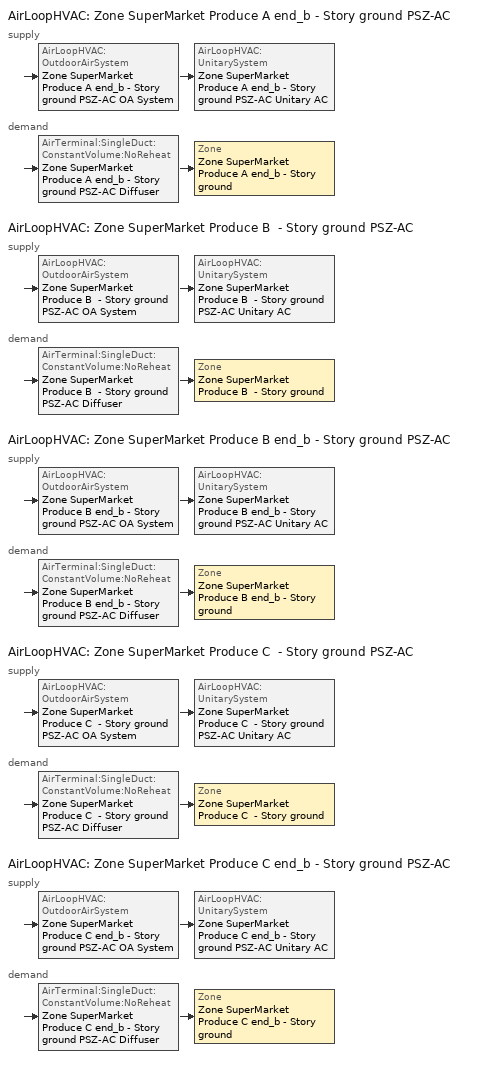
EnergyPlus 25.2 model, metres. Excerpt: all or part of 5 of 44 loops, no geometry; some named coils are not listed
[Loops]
AirLoopHVAC 'Zone SuperMarket Produce A end_b - Story ground PSZ-AC'
 supply: AirLoopHVAC:OutdoorAirSystem 'Zone SuperMarket Produce A end_b - Story ground PSZ-AC OA System' > AirLoopHVAC:UnitarySystem 'Zone SuperMarket Produce A end_b - Story ground PSZ-AC Unitary AC'
 demand: AirTerminal:SingleDuct:ConstantVolume:NoReheat 'Zone SuperMarket Produce A end_b - Story ground PSZ-AC Diffuser' > Zone 'Zone SuperMarket Produce A end_b - Story ground'
AirLoopHVAC 'Zone SuperMarket Produce B  - Story ground PSZ-AC'
 supply: AirLoopHVAC:OutdoorAirSystem 'Zone SuperMarket Produce B  - Story ground PSZ-AC OA System' > AirLoopHVAC:UnitarySystem 'Zone SuperMarket Produce B  - Story ground PSZ-AC Unitary AC'
 demand: AirTerminal:SingleDuct:ConstantVolume:NoReheat 'Zone SuperMarket Produce B  - Story ground PSZ-AC Diffuser' > Zone 'Zone SuperMarket Produce B  - Story ground'
AirLoopHVAC 'Zone SuperMarket Produce B end_b - Story ground PSZ-AC'
 supply: AirLoopHVAC:OutdoorAirSystem 'Zone SuperMarket Produce B end_b - Story ground PSZ-AC OA System' > AirLoopHVAC:UnitarySystem 'Zone SuperMarket Produce B end_b - Story ground PSZ-AC Unitary AC'
 demand: AirTerminal:SingleDuct:ConstantVolume:NoReheat 'Zone SuperMarket Produce B end_b - Story ground PSZ-AC Diffuser' > Zone 'Zone SuperMarket Produce B end_b - Story ground'
AirLoopHVAC 'Zone SuperMarket Produce C  - Story ground PSZ-AC'
 supply: AirLoopHVAC:OutdoorAirSystem 'Zone SuperMarket Produce C  - Story ground PSZ-AC OA System' > AirLoopHVAC:UnitarySystem 'Zone SuperMarket Produce C  - Story ground PSZ-AC Unitary AC'
 demand: AirTerminal:SingleDuct:ConstantVolume:NoReheat 'Zone SuperMarket Produce C  - Story ground PSZ-AC Diffuser' > Zone 'Zone SuperMarket Produce C  - Story ground'
AirLoopHVAC 'Zone SuperMarket Produce C end_b - Story ground PSZ-AC'
 supply: AirLoopHVAC:OutdoorAirSystem 'Zone SuperMarket Produce C end_b - Story ground PSZ-AC OA System' > AirLoopHVAC:UnitarySystem 'Zone SuperMarket Produce C end_b - Story ground PSZ-AC Unitary AC'
 demand: AirTerminal:SingleDuct:ConstantVolume:NoReheat 'Zone SuperMarket Produce C end_b - Story ground PSZ-AC Diffuser' > Zone 'Zone SuperMarket Produce C end_b - Story ground'
[ZoneControl:Thermostat] Temperature Difference Between Cutout And Setpoint {deltaC}=0
Name | Zone or ZoneList | Control Type Schedule | Control 1
Zone SuperMarket Produce A end_b - Story ground Thermostat | Zone SuperMarket Produce A end_b - Story ground | Zone SuperMarket Produce A end_b - Story ground Thermostat Schedule | SuperMarket Produce - 90.1-2019 Thermostat
Zone SuperMarket Produce B  - Story ground Thermostat | Zone SuperMarket Produce B  - Story ground | Zone SuperMarket Produce B  - Story ground Thermostat Schedule | SuperMarket Produce - 90.1-2019 Thermostat 2
Zone SuperMarket Produce B end_b - Story ground Thermostat | Zone SuperMarket Produce B end_b - Story ground | Zone SuperMarket Produce B end_b - Story ground Thermostat Schedule | SuperMarket Produce - 90.1-2019 Thermostat 4
Zone SuperMarket Produce C  - Story ground Thermostat | Zone SuperMarket Produce C  - Story ground | Zone SuperMarket Produce C  - Story ground Thermostat Schedule | SuperMarket Produce - 90.1-2019 Thermostat 1
Zone SuperMarket Produce C end_b - Story ground Thermostat | Zone SuperMarket Produce C end_b - Story ground | Zone SuperMarket Produce C end_b - Story ground Thermostat Schedule | SuperMarket Produce - 90.1-2019 Thermostat 5
[ThermostatSetpoint:DualSetpoint] Heating Setpoint Temperature Schedule=SuperMarket HtgSetp_Enduse; Cooling Setpoint Temperature Schedule=SuperMarket ClgSetp_Enduse
SuperMarket Produce - 90.1-2019 Thermostat; SuperMarket Produce - 90.1-2019 Thermostat 2; SuperMarket Produce - 90.1-2019 Thermostat 4; SuperMarket Produce - 90.1-2019 Thermostat 1; SuperMarket Produce - 90.1-2019 Thermostat 5
[AirTerminal:SingleDuct:ConstantVolume:NoReheat] Availability Schedule=Always On Discrete; Maximum Air Flow Rate {m3/s}=AutoSize
Zone SuperMarket Produce A end_b - Story ground PSZ-AC Diffuser; Zone SuperMarket Produce B  - Story ground PSZ-AC Diffuser; Zone SuperMarket Produce B end_b - Story ground PSZ-AC Diffuser; Zone SuperMarket Produce C  - Story ground PSZ-AC Diffuser; Zone SuperMarket Produce C end_b - Story ground PSZ-AC Diffuser
[Zone equipment]
Zone SuperMarket Produce A end_b - Story ground: Zone SuperMarket Produce A end_b - Story ground PSZ-AC Diffuser
Zone SuperMarket Produce B  - Story ground: Zone SuperMarket Produce B  - Story ground PSZ-AC Diffuser
Zone SuperMarket Produce B end_b - Story ground: Zone SuperMarket Produce B end_b - Story ground PSZ-AC Diffuser
Zone SuperMarket Produce C  - Story ground: Zone SuperMarket Produce C  - Story ground PSZ-AC Diffuser
Zone SuperMarket Produce C end_b - Story ground: Zone SuperMarket Produce C end_b - Story ground PSZ-AC Diffuser
[DesignSpecification:OutdoorAir]
SuperMarket Produce Ventilation: Outdoor Air Method=Sum; Outdoor Air Flow per Person {m3/s-person}=0.00353961; Outdoor Air Flow per Zone Floor Area {m3/s-m2}=0.0003048; Outdoor Air Flow per Zone {m3/s}=0; Outdoor Air Flow Air Changes per Hour {1/hr}=0
[AirLoopHVAC] Design Supply Air Flow Rate {m3/s}=AutoSize; Design Return Air Flow Fraction of Supply Air Flow=1
Zone SuperMarket Produce A end_b - Story ground PSZ-AC; Zone SuperMarket Produce B  - Story ground PSZ-AC; Zone SuperMarket Produce B end_b - Story ground PSZ-AC; Zone SuperMarket Produce C  - Story ground PSZ-AC; Zone SuperMarket Produce C end_b - Story ground PSZ-AC
[Sizing:System] Type of Load to Size On=Sensible; Design Outdoor Air Flow Rate {m3/s}=Autosize; Central Heating Maximum System Air Flow Ratio=1; Preheat Design Temperature {C}=7.22222; Preheat Design Humidity Ratio {kgWater/kgDryAir}=0.008; Precool Design Temperature {C}=12.7778; Precool Design Humidity Ratio {kgWater/kgDryAir}=0.008; Central Cooling Design Supply Air Temperature {C}=12.7778; Central Heating Design Supply Air Temperature {C}=50; Type of Zone Sum to Use=Coincident; 100% Outdoor Air in Cooling=No; 100% Outdoor Air in Heating=No; Central Cooling Design Supply Air Humidity Ratio {kgWater/kgDryAir}=0.0085; Central Heating Design Supply Air Humidity Ratio {kgWater/kgDryAir}=0.008; Cooling Supply Air Flow Rate Method=DesignDay; Cooling Supply Air Flow Rate {m3/s}=0; Cooling Supply Air Flow Rate Per Floor Area {m3/s-m2}=0.00996765; Cooling Fraction of Autosized Cooling Supply Air Flow Rate=1; Cooling Supply Air Flow Rate Per Unit Cooling Capacity {m3/s-W}=3.94755e-05; Heating Supply Air Flow Rate Method=DesignDay; Heating Supply Air Flow Rate {m3/s}=0; Heating Supply Air Flow Rate Per Floor Area {m3/s-m2}=0.00996765; Heating Fraction of Autosized Heating Supply Air Flow Rate=1; Heating Fraction of Autosized Cooling Supply Air Flow Rate=1; Heating Supply Air Flow Rate Per Unit Heating Capacity {m3/s-W}=3.15882e-05; System Outdoor Air Method=ZoneSum; Zone Maximum Outdoor Air Fraction=1; Cooling Design Capacity Method=CoolingDesignCapacity; Cooling Design Capacity {W}=Autosize; Cooling Design Capacity Per Floor Area {W/m2}=234.7; Fraction of Autosized Cooling Design Capacity=1; Heating Design Capacity Method=HeatingDesignCapacity; Heating Design Capacity {W}=Autosize; Heating Design Capacity Per Floor Area {W/m2}=157; Fraction of Autosized Heating Design Capacity=1; Central Cooling Capacity Control Method=OnOff; Occupant Diversity=Autosize; Heating Coil Sizing Method=None; Maximum Heating Capacity To Cooling Capacity Sizing Ratio {W/W}=1
Zone SuperMarket Produce A end_b - Story ground PSZ-AC; Zone SuperMarket Produce B  - Story ground PSZ-AC; Zone SuperMarket Produce B end_b - Story ground PSZ-AC; Zone SuperMarket Produce C  - Story ground PSZ-AC; Zone SuperMarket Produce C end_b - Story ground PSZ-AC
[Controller:OutdoorAir] Minimum Outdoor Air Flow Rate {m3/s}=Autosize; Maximum Outdoor Air Flow Rate {m3/s}=Autosize; Economizer Control Type=NoEconomizer; Economizer Control Action Type=ModulateFlow; Economizer Maximum Limit Dry-Bulb Temperature {C}=28; Economizer Maximum Limit Enthalpy {J/kg}=64000; Lockout Type=NoLockout; Minimum Limit Type=FixedMinimum; Minimum Outdoor Air Schedule=Always On Discrete; High Humidity Control=No; High Humidity Outdoor Air Flow Ratio=1; Control High Indoor Humidity Based on Outdoor Humidity Ratio=Yes; Heat Recovery Bypass Control Type=BypassWhenWithinEconomizerLimits; Economizer Operation Staging=InterlockedWithMechanicalCooling
Name | Mechanical Ventilation Controller
Zone SuperMarket Produce A end_b - Story ground PSZ-AC OA System Controller | Controller Mechanical Ventilation 23
Zone SuperMarket Produce B  - Story ground PSZ-AC OA System Controller | Controller Mechanical Ventilation 24
Zone SuperMarket Produce B end_b - Story ground PSZ-AC OA System Controller | Controller Mechanical Ventilation 25
Zone SuperMarket Produce C  - Story ground PSZ-AC OA System Controller | Controller Mechanical Ventilation 26
Zone SuperMarket Produce C end_b - Story ground PSZ-AC OA System Controller | Controller Mechanical Ventilation 27
[Controller:MechanicalVentilation] Availability Schedule=Always On Discrete; Demand Controlled Ventilation=No; System Outdoor Air Method=ZoneSum; Design Specification Outdoor Air Object Name 1=SuperMarket Produce Ventilation
Name | Zone or ZoneList Name 1
Controller Mechanical Ventilation 23 | Zone SuperMarket Produce A end_b - Story ground
Controller Mechanical Ventilation 24 | Zone SuperMarket Produce B  - Story ground
Controller Mechanical Ventilation 25 | Zone SuperMarket Produce B end_b - Story ground
Controller Mechanical Ventilation 26 | Zone SuperMarket Produce C  - Story ground
Controller Mechanical Ventilation 27 | Zone SuperMarket Produce C end_b - Story ground
[SetpointManager:MixedAir] Control Variable=Temperature
Name | Setpoint Node or NodeList
Zone SuperMarket Produce A end_b - Story ground PSZ-AC Mixed Air Node OS Default SPM | Zone SuperMarket Produce A end_b - Story ground PSZ-AC Mixed Air Node
Zone SuperMarket Produce B  - Story ground PSZ-AC Mixed Air Node OS Default SPM | Zone SuperMarket Produce B  - Story ground PSZ-AC Mixed Air Node
Zone SuperMarket Produce B end_b - Story ground PSZ-AC Mixed Air Node OS Default SPM | Zone SuperMarket Produce B end_b - Story ground PSZ-AC Mixed Air Node
Zone SuperMarket Produce C  - Story ground PSZ-AC Mixed Air Node OS Default SPM | Zone SuperMarket Produce C  - Story ground PSZ-AC Mixed Air Node
Zone SuperMarket Produce C end_b - Story ground PSZ-AC Mixed Air Node OS Default SPM | Zone SuperMarket Produce C end_b - Story ground PSZ-AC Mixed Air Node
[AirLoopHVAC:UnitarySystem] Control Type=Load; Dehumidification Control Type=None; Availability Schedule=Always On Discrete; Fan Placement=DrawThrough; Supply Air Fan Operating Mode Schedule=Always On Discrete; DX Heating Coil Sizing Ratio=1; Use DOAS DX Cooling Coil=No; Minimum Supply Air Temperature {C}=2; Latent Load Control=SensibleOnlyLoadControl; Cooling Supply Air Flow Rate Method=SupplyAirFlowRate; Cooling Supply Air Flow Rate {m3/s}=Autosize; Heating Supply Air Flow Rate Method=SupplyAirFlowRate; Heating Supply Air Flow Rate {m3/s}=Autosize; No Load Supply Air Flow Rate Method=None; No Load Supply Air Flow Rate Control Set To Low Speed=Yes; Maximum Supply Air Temperature {C}=80; Maximum Outdoor Dry-Bulb Temperature for Supplemental Heater Operation {C}=21; Ancillary On-Cycle Electric Power {W}=0; Ancillary Off-Cycle Electric Power {W}=0
Name | Controlling Zone or Thermostat Location | Supply Fan | Heating Coil | Cooling Coil | Supplemental Heating Coil
Zone SuperMarket Produce A end_b - Story ground PSZ-AC Unitary AC | Zone SuperMarket Produce A end_b - Story ground | Zone SuperMarket Produce A end_b - Story ground PSZ-AC Fan | Zone SuperMarket Produce A end_b - Story ground PSZ-AC Water Htg Coil | Zone SuperMarket Produce A end_b - Story ground PSZ-AC 1spd DX AC Clg Coil | Zone SuperMarket Produce A end_b - Story ground PSZ-AC Electric Backup Htg Coil
Zone SuperMarket Produce B  - Story ground PSZ-AC Unitary AC | Zone SuperMarket Produce B  - Story ground | Zone SuperMarket Produce B  - Story ground PSZ-AC Fan | Zone SuperMarket Produce B  - Story ground PSZ-AC Water Htg Coil | Zone SuperMarket Produce B  - Story ground PSZ-AC 1spd DX AC Clg Coil | Zone SuperMarket Produce B  - Story ground PSZ-AC Electric Backup Htg Coil
Zone SuperMarket Produce B end_b - Story ground PSZ-AC Unitary AC | Zone SuperMarket Produce B end_b - Story ground | Zone SuperMarket Produce B end_b - Story ground PSZ-AC Fan | Zone SuperMarket Produce B end_b - Story ground PSZ-AC Water Htg Coil | Zone SuperMarket Produce B end_b - Story ground PSZ-AC 1spd DX AC Clg Coil | Zone SuperMarket Produce B end_b - Story ground PSZ-AC Electric Backup Htg Coil
Zone SuperMarket Produce C  - Story ground PSZ-AC Unitary AC | Zone SuperMarket Produce C  - Story ground | Zone SuperMarket Produce C  - Story ground PSZ-AC Fan | Zone SuperMarket Produce C  - Story ground PSZ-AC Water Htg Coil | Zone SuperMarket Produce C  - Story ground PSZ-AC 1spd DX AC Clg Coil | Zone SuperMarket Produce C  - Story ground PSZ-AC Electric Backup Htg Coil
Zone SuperMarket Produce C end_b - Story ground PSZ-AC Unitary AC | Zone SuperMarket Produce C end_b - Story ground | Zone SuperMarket Produce C end_b - Story ground PSZ-AC Fan | Zone SuperMarket Produce C end_b - Story ground PSZ-AC Water Htg Coil | Zone SuperMarket Produce C end_b - Story ground PSZ-AC 1spd DX AC Clg Coil | Zone SuperMarket Produce C end_b - Story ground PSZ-AC Electric Backup Htg Coil
[Fan:OnOff] Availability Schedule=Always On Discrete; Fan Total Efficiency=0.54; Pressure Rise {Pa}=622.722; Maximum Flow Rate {m3/s}=Autosize; Motor Efficiency=0.9; Motor In Airstream Fraction=1
Name | Fan Power Ratio Function of Speed Ratio Curve | Fan Efficiency Ratio Function of Speed Ratio Curve
Zone SuperMarket Produce A end_b - Story ground PSZ-AC Fan | Fan On Off Power Curve 22 | Fan On Off Efficiency Curve 22
Zone SuperMarket Produce B  - Story ground PSZ-AC Fan | Fan On Off Power Curve 23 | Fan On Off Efficiency Curve 23
Zone SuperMarket Produce B end_b - Story ground PSZ-AC Fan | Fan On Off Power Curve 24 | Fan On Off Efficiency Curve 24
Zone SuperMarket Produce C  - Story ground PSZ-AC Fan | Fan On Off Power Curve 25 | Fan On Off Efficiency Curve 25
Zone SuperMarket Produce C end_b - Story ground PSZ-AC Fan | Fan On Off Power Curve 26 | Fan On Off Efficiency Curve 26
[Coil:Cooling:DX:SingleSpeed] Availability Schedule=Always On Discrete; Gross Rated Total Cooling Capacity {W}=Autosize; Gross Rated Sensible Heat Ratio=Autosize; Gross Rated Cooling COP {W/W}=3; Rated Air Flow Rate {m3/s}=Autosize; Rated Evaporator Fan Power Per Volume Flow Rate 2017 {W/(m3/s)}=773.3; Rated Evaporator Fan Power Per Volume Flow Rate 2023 {W/(m3/s)}=934.4; Minimum Outdoor Dry-Bulb Temperature for Compressor Operation {C}=-25; Nominal Time for Condensate Removal to Begin {s}=0; Ratio of Initial Moisture Evaporation Rate and Steady State Latent Capacity=0; Maximum Cycling Rate {cycles/hr}=0; Latent Capacity Time Constant {s}=0; Condenser Type=AirCooled; Evaporative Condenser Effectiveness=0.9; Evaporative Condenser Air Flow Rate {m3/s}=Autosize; Evaporative Condenser Pump Rated Power Consumption {W}=Autosize; Crankcase Heater Capacity {W}=0; Maximum Outdoor Dry-Bulb Temperature for Crankcase Heater Operation {C}=10; Basin Heater Capacity {W/K}=0; Basin Heater Setpoint Temperature {C}=2
Name | Total Cooling Capacity Function of Temperature Curve | Total Cooling Capacity Function of Flow Fraction Curve | Energy Input Ratio Function of Temperature Curve | Energy Input Ratio Function of Flow Fraction Curve | Part Load Fraction Correlation Curve
Zone SuperMarket Produce A end_b - Story ground PSZ-AC 1spd DX AC Clg Coil | Curve Biquadratic 91 | Curve Quadratic 136 | Curve Biquadratic 92 | Curve Quadratic 137 | Curve Quadratic 138
Zone SuperMarket Produce B  - Story ground PSZ-AC 1spd DX AC Clg Coil | Curve Biquadratic 95 | Curve Quadratic 142 | Curve Biquadratic 96 | Curve Quadratic 143 | Curve Quadratic 144
Zone SuperMarket Produce B end_b - Story ground PSZ-AC 1spd DX AC Clg Coil | Curve Biquadratic 99 | Curve Quadratic 148 | Curve Biquadratic 100 | Curve Quadratic 149 | Curve Quadratic 150
Zone SuperMarket Produce C  - Story ground PSZ-AC 1spd DX AC Clg Coil | Curve Biquadratic 103 | Curve Quadratic 154 | Curve Biquadratic 104 | Curve Quadratic 155 | Curve Quadratic 156
Zone SuperMarket Produce C end_b - Story ground PSZ-AC 1spd DX AC Clg Coil | Curve Biquadratic 107 | Curve Quadratic 160 | Curve Biquadratic 108 | Curve Quadratic 161 | Curve Quadratic 162
[Coil:Heating:Electric] Availability Schedule=Always On Discrete; Efficiency=1; Nominal Capacity {W}=Autosize
Zone SuperMarket Produce A end_b - Story ground PSZ-AC Electric Backup Htg Coil; Zone SuperMarket Produce B  - Story ground PSZ-AC Electric Backup Htg Coil; Zone SuperMarket Produce B end_b - Story ground PSZ-AC Electric Backup Htg Coil; Zone SuperMarket Produce C  - Story ground PSZ-AC Electric Backup Htg Coil; Zone SuperMarket Produce C end_b - Story ground PSZ-AC Electric Backup Htg Coil
[SetpointManager:SingleZone:Reheat] Control Variable=Temperature; Minimum Supply Air Temperature {C}=12.7778; Maximum Supply Air Temperature {C}=50
Name | Control Zone | Setpoint Node or NodeList
Zone SuperMarket Produce A end_b - Story ground Setpoint Manager SZ Reheat | Zone SuperMarket Produce A end_b - Story ground | Zone SuperMarket Produce A end_b - Story ground PSZ-AC Supply Outlet Node
Zone SuperMarket Produce B  - Story ground Setpoint Manager SZ Reheat | Zone SuperMarket Produce B  - Story ground | Zone SuperMarket Produce B  - Story ground PSZ-AC Supply Outlet Node
Zone SuperMarket Produce B end_b - Story ground Setpoint Manager SZ Reheat | Zone SuperMarket Produce B end_b - Story ground | Zone SuperMarket Produce B end_b - Story ground PSZ-AC Supply Outlet Node
Zone SuperMarket Produce C  - Story ground Setpoint Manager SZ Reheat | Zone SuperMarket Produce C  - Story ground | Zone SuperMarket Produce C  - Story ground PSZ-AC Supply Outlet Node
Zone SuperMarket Produce C end_b - Story ground Setpoint Manager SZ Reheat | Zone SuperMarket Produce C end_b - Story ground | Zone SuperMarket Produce C end_b - Story ground PSZ-AC Supply Outlet Node
[Schedule:Day:Interval]
SuperMarket HtgSetp_Enduse Default|Wknd|Wkdy Day; SuperMarket HtgSetp_Enduse Default; SuperMarket HtgSetp_Enduse Summer Design Day; SuperMarket HtgSetp_Enduse Winter Design Day: No, 24:00, 19.5
SuperMarket ClgSetp_Enduse Default|Wknd|Wkdy Day; SuperMarket ClgSetp_Enduse Default; SuperMarket ClgSetp_Enduse Summer Design Day; SuperMarket ClgSetp_Enduse Winter Design Day: No, 24:00, 22.75
[Schedule:Week:Daily]
SuperMarket HtgSetp_Enduse Week Rule - Jan1-Dec31: SuperMarket HtgSetp_Enduse Default|Wknd|Wkdy Day, SuperMarket HtgSetp_Enduse Default|Wknd|Wkdy Day, SuperMarket HtgSetp_Enduse Default|Wknd|Wkdy Day, SuperMarket HtgSetp_Enduse Default|Wknd|Wkdy Day, SuperMarket HtgSetp_Enduse Default|Wknd|Wkdy Day, SuperMarket HtgSetp_Enduse Default|Wknd|Wkdy Day, SuperMarket HtgSetp_Enduse Default|Wknd|Wkdy Day, SuperMarket HtgSetp_Enduse Default, SuperMarket HtgSetp_Enduse Summer Design Day, SuperMarket HtgSetp_Enduse Winter Design Day, SuperMarket HtgSetp_Enduse Default, SuperMarket HtgSetp_Enduse Default
SuperMarket ClgSetp_Enduse Week Rule - Jan1-Dec31: SuperMarket ClgSetp_Enduse Default|Wknd|Wkdy Day, SuperMarket ClgSetp_Enduse Default|Wknd|Wkdy Day, SuperMarket ClgSetp_Enduse Default|Wknd|Wkdy Day, SuperMarket ClgSetp_Enduse Default|Wknd|Wkdy Day, SuperMarket ClgSetp_Enduse Default|Wknd|Wkdy Day, SuperMarket ClgSetp_Enduse Default|Wknd|Wkdy Day, SuperMarket ClgSetp_Enduse Default|Wknd|Wkdy Day, SuperMarket ClgSetp_Enduse Default, SuperMarket ClgSetp_Enduse Summer Design Day, SuperMarket ClgSetp_Enduse Winter Design Day, SuperMarket ClgSetp_Enduse Default, SuperMarket ClgSetp_Enduse Default
[Schedule:Year]
SuperMarket HtgSetp_Enduse: SuperMarket HtgSetp_Enduse Week Rule - Jan1-Dec31, 1, 1, 12, 31
SuperMarket ClgSetp_Enduse: SuperMarket ClgSetp_Enduse Week Rule - Jan1-Dec31, 1, 1, 12, 31
[Schedule:Compact]
Zone SuperMarket Produce A end_b - Story ground Thermostat Schedule; Zone SuperMarket Produce B  - Story ground Thermostat Schedule; Zone SuperMarket Produce B end_b - Story ground Thermostat Schedule; Zone SuperMarket Produce C  - Story ground Thermostat Schedule; Zone SuperMarket Produce C end_b - Story ground Thermostat Schedule: Through: 12/31, For: AllDays, Until: 24:00, 4
[Schedule:Constant]
Always On Discrete: Hourly Value=1
[Curve:Exponent] Coefficient1 Constant=1; Coefficient2 Constant=0; Coefficient3 Constant=0; Minimum Value of x {BasedOnField A2}=0; Maximum Value of x {BasedOnField A2}=1
Fan On Off Power Curve 22; Fan On Off Power Curve 23; Fan On Off Power Curve 24; Fan On Off Power Curve 25; Fan On Off Power Curve 26
[Curve:Cubic] Coefficient1 Constant=1; Coefficient2 x=0; Coefficient3 x**2=0; Coefficient4 x**3=0; Minimum Value of x {BasedOnField A2}=0; Maximum Value of x {BasedOnField A2}=1
Fan On Off Efficiency Curve 22; Fan On Off Efficiency Curve 23; Fan On Off Efficiency Curve 24; Fan On Off Efficiency Curve 25; Fan On Off Efficiency Curve 26
[Curve:Biquadratic] Minimum Value of x {BasedOnField A2}=-100; Maximum Value of x {BasedOnField A2}=100; Minimum Value of y {BasedOnField A3}=-100; Maximum Value of y {BasedOnField A3}=100
Name | Coefficient1 Constant | Coefficient2 x | Coefficient3 x**2 | Coefficient4 y | Coefficient5 y**2 | Coefficient6 x*y
Curve Biquadratic 91; Curve Biquadratic 95; Curve Biquadratic 99; Curve Biquadratic 103; Curve Biquadratic 107 | 0.971212 | -0.0152755 | 0.00144345 | -0.00039321 | -6.8364e-06 | -0.000290596
Curve Biquadratic 92; Curve Biquadratic 96; Curve Biquadratic 100; Curve Biquadratic 104; Curve Biquadratic 108 | 0.286871 | 0.0239022 | -0.000810648 | 0.0134585 | 0.000338936 | -0.000487004
[Curve:Quadratic]
Name | Coefficient1 Constant | Coefficient2 x | Coefficient3 x**2 | Minimum Value of x {BasedOnField A2} | Maximum Value of x {BasedOnField A2} | Minimum Curve Output {BasedOnField A3} | Maximum Curve Output {BasedOnField A3}
Curve Quadratic 136; Curve Quadratic 137; Curve Quadratic 142; Curve Quadratic 143; Curve Quadratic 148; Curve Quadratic 149; Curve Quadratic 154; Curve Quadratic 155; Curve Quadratic 160; Curve Quadratic 161 | 1 | 0 | 0 | -100 | 100
Curve Quadratic 138; Curve Quadratic 144; Curve Quadratic 150; Curve Quadratic 156; Curve Quadratic 162 | 0.909496 | 0.0986477 | -0.00819488 | 0 | 1 | 0.7 | 1
